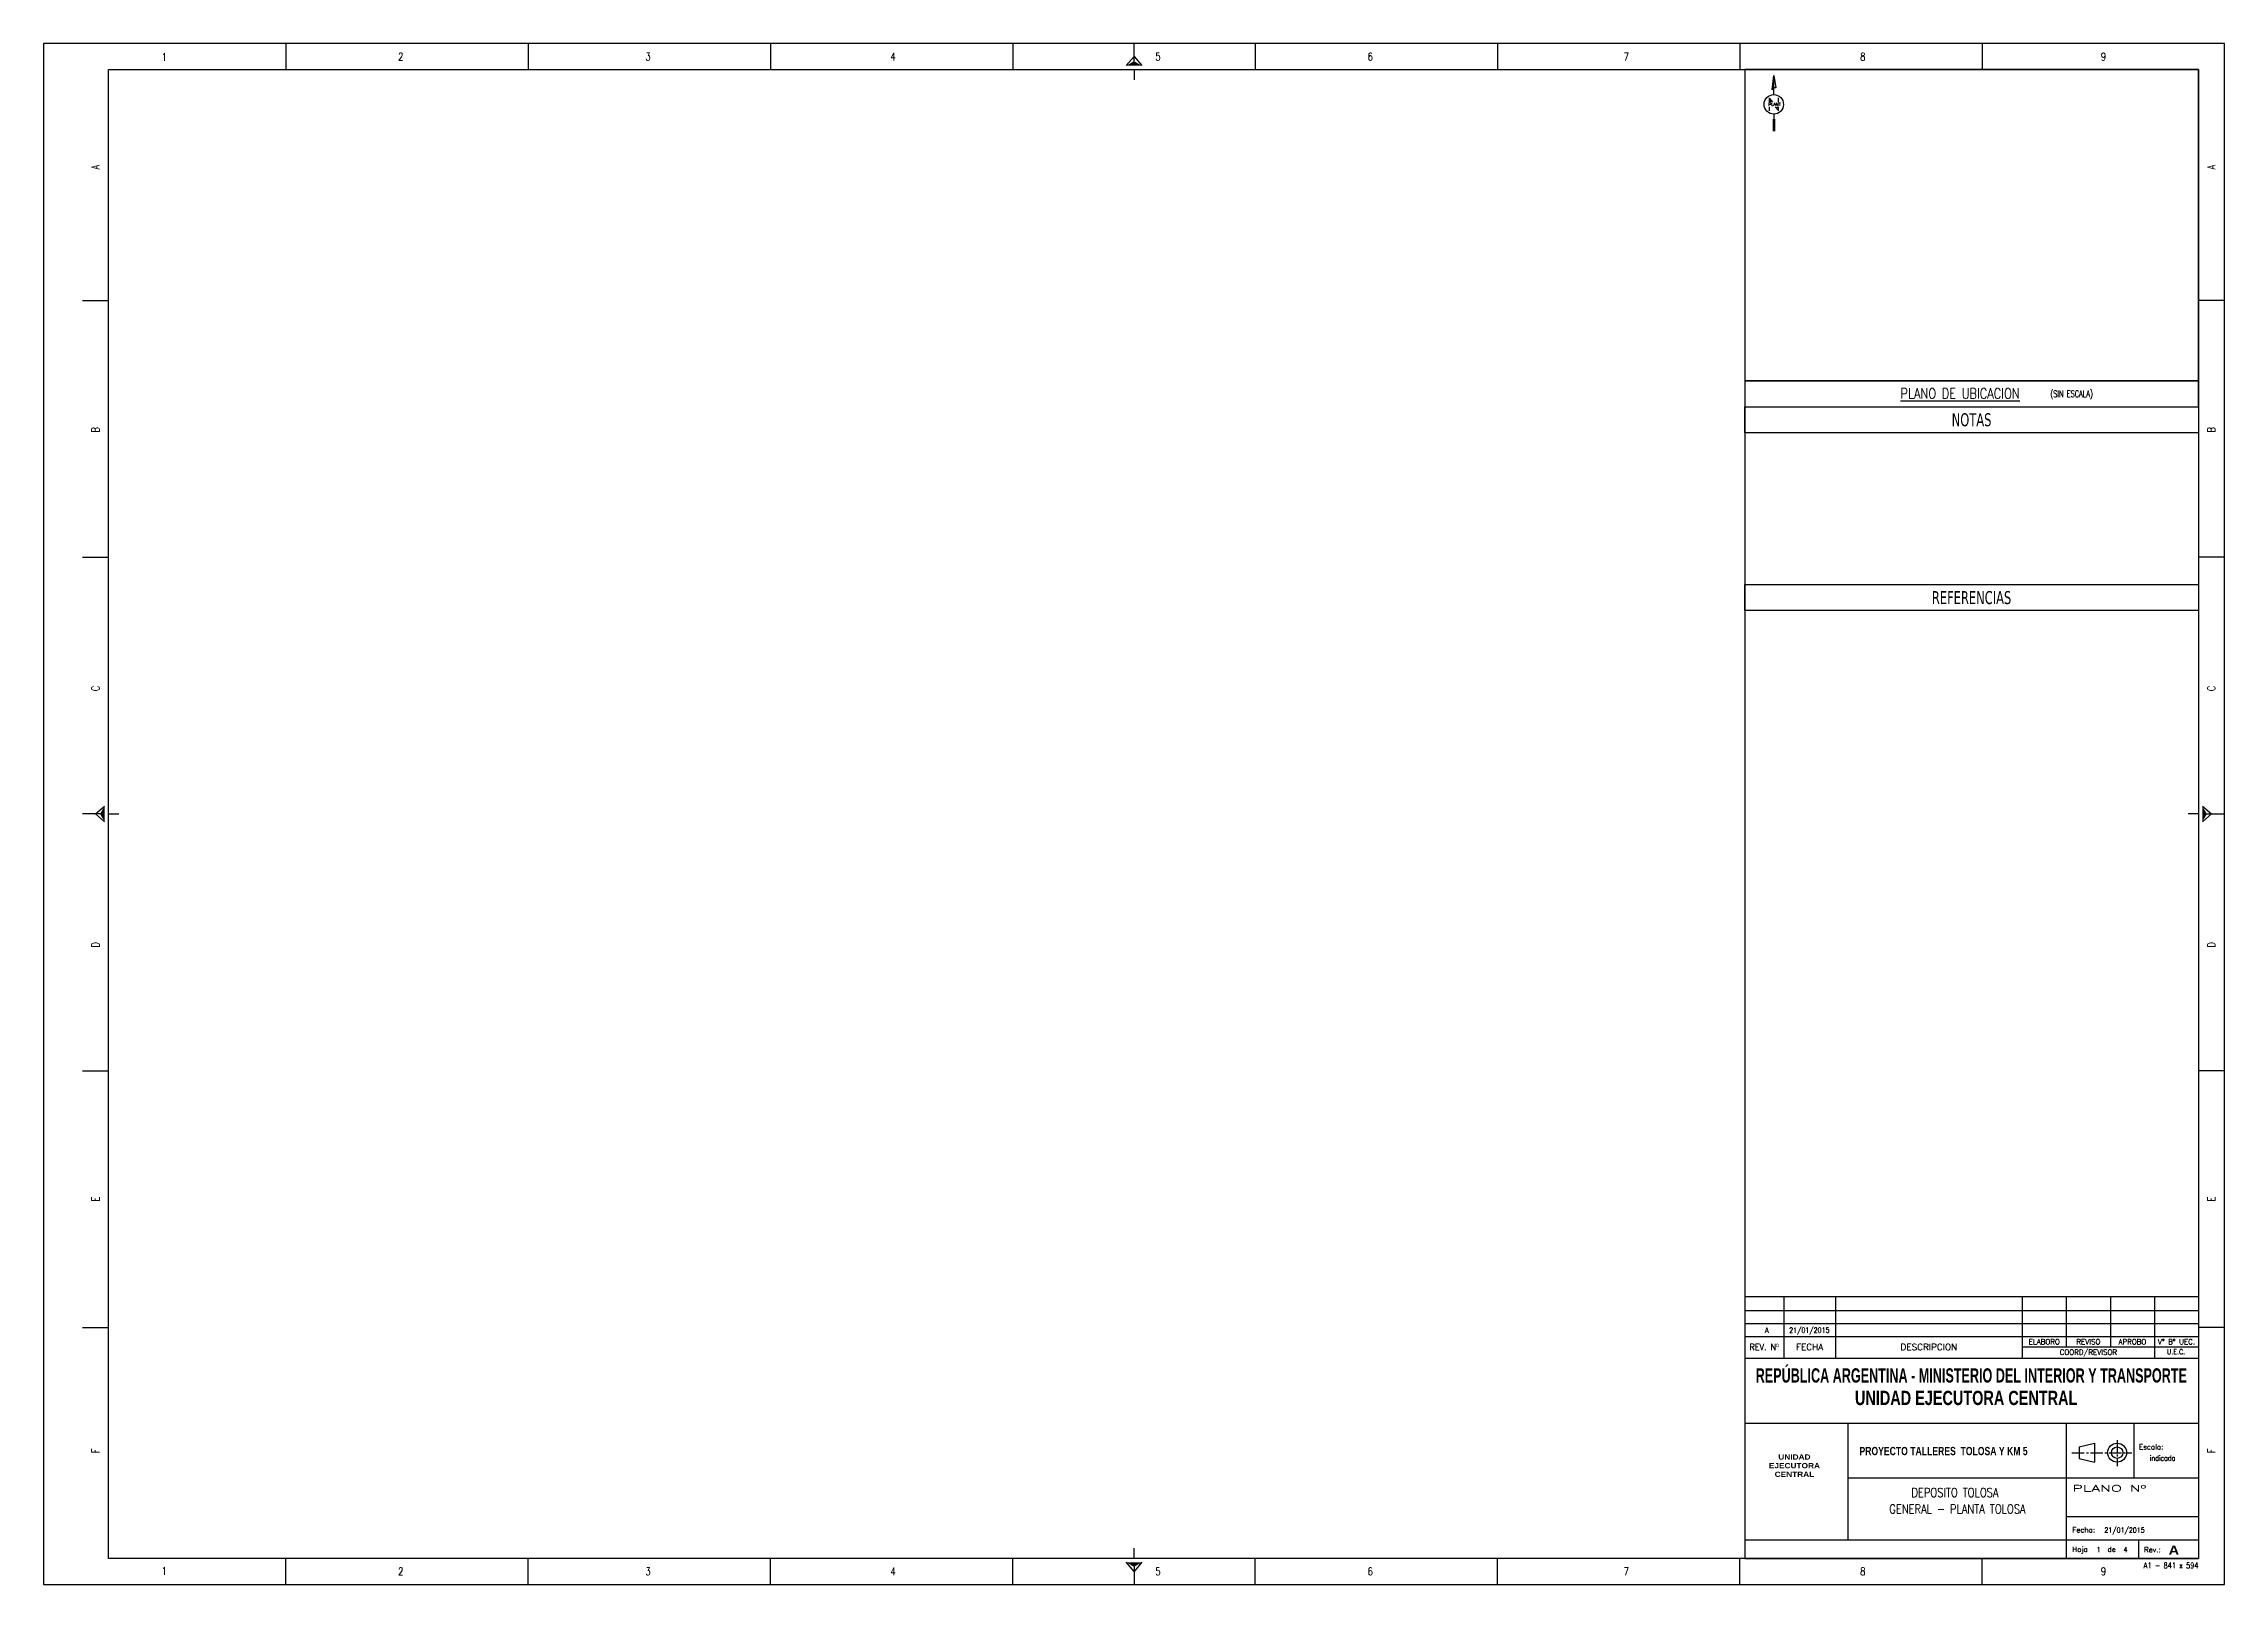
# Paper-space layout '1 de 1' of a CAD drawing. Header units: millimetres. Extents: x -194 to 647, y -200 to 394.
import ezdxf
from ezdxf.enums import TextEntityAlignment as Align

# ---------------------------------------------------------------- set-up
doc = ezdxf.new("R2010")
doc.units = ezdxf.units.MM
doc.linetypes.add('CENTER2', pattern=[28.575, 19.05, -3.175, 3.175, -3.175])
for name, color, linetype in [('0_FORMATO', 7, 'Continuous'), ('Cambios 1.8', 4, 'Continuous'), ('CI-Armaduras', 4, 'Continuous'), ('CI-Auxiliar1', 1, 'Continuous'), ('GE-Textos', 3, 'Continuous'), ('GE-Titulos', 4, 'Continuous'), ('ZZ-Rotulo', 8, 'Continuous'), ('ZZ-Rotulo-Borde Exterior', 1, 'Continuous'), ('ZZ-Rotulo-Borde-Interior', 8, 'Continuous'), ('ZZ-Rotulo-Textos', 7, 'Continuous')]:
    doc.layers.add(name, color=color, linetype=linetype)
doc.styles.add('_TCW_TXTSTY_15', font='SIMPLEX.SHX', dxfattribs={"width": 0.9})
doc.styles.add('BORDS', font='simplex_.ttf')
doc.styles.add('LOGO', font='')
doc.styles.add('MICROCADAM', font='SIMPLEX.SHX')
doc.styles.add('Romans', font='romans.shx', dxfattribs={"width": 0.8})
doc.styles.add('Romans PF', font='romans.shx', dxfattribs={"width": 0.8})
doc.styles.add('ROMANS.7', font='romans.shx', dxfattribs={"width": 0.7})
doc.styles.add('Standard PF', font='romans.shx')
doc.styles.add('Tahoma', font='tahoma.ttf', dxfattribs={"width": 0.75})
doc.styles.get('LOGO').set_extended_font_data('Arial Black')

# ---------------------------------------------------------------- blocks, each defined once
blk = doc.blocks.new('PL. LLAVE')
blk.add_lwpolyline([(482.98, -135.32), (657.98, -135.32), (657.98, -15.32), (482.98, -15.32)], close=True)
at = {"layer": '0_FORMATO', "color": 9}
blk.add_lwpolyline([(482.98, -145.32), (657.98, -145.32), (657.98, -135.32), (482.98, -135.32)], close=True, dxfattribs=at)
at = {"layer": 'CI-Auxiliar1'}
for p, q in [((493.6, -23.19), (494.21, -17.57)), ((494.21, -17.57), (494.98, -22.35)), ((494.21, -25), (494.21, -17.57)), ((492.53, -26.49), (492.25, -26.49)), ((492.25, -26.49), (492.42, -26.54)), ((492.25, -31.02), (492.42, -30.96)), ((492.25, -31.02), (492.7, -31.02)), ((492.42, -26.54), (492.42, -27.83)), ((492.42, -29.67), (492.42, -31.02)), ((492.53, -26.49), (493.76, -27.83)), ((492.53, -27.83), (492.53, -26.49)), ((492.53, -27.29), (493.03, -27.83)), ((492.53, -31.02), (492.53, -29.67)), ((492.7, -31.02), (492.53, -30.96)), ((494.21, -32.51), (494.21, -38.48)), ((494.69, -29.67), (495.92, -31.02)), ((495.42, -29.67), (495.92, -30.22)), ((495.75, -26.49), (495.92, -26.54)), ((496.21, -26.49), (495.75, -26.49)), ((495.92, -26.49), (495.92, -27.83)), ((495.92, -29.67), (495.92, -31.02)), ((495.92, -31.02), (496.21, -31.02)), ((496.21, -26.49), (496.03, -26.54)), ((496.03, -27.83), (496.03, -26.49)), ((496.03, -30.96), (496.03, -29.67)), ((496.21, -31.02), (496.03, -30.96)), ((493.93, -34.43), (493.93, -39.06)), ((494.5, -34.43), (494.5, -39.06))]:
    blk.add_line(p, q, dxfattribs=at)
blk.add_circle((494.21, -28.75), 3.75, dxfattribs=at)
blk.add_arc((494.75, -23.53), 1.21, 79.33845, 163.39061, dxfattribs=at)
at = {"layer": 'CI-Auxiliar1', "style": 'BORDS', "width": 0.892696}
blk.add_text('PLANT', height=1.148, rotation=360, dxfattribs=at).set_placement((492.15, -29.33), (496.91, -29.33), align=Align.FIT)
at = {"layer": 'GE-Textos', "style": 'ROMANS.7', "width": 0.7}
blk.add_text('(SIN ESCALA)', height=2.5, dxfattribs=at).set_placement((600.87, -140.32, 0), align=Align.MIDDLE_LEFT)
at = {"layer": 'GE-Titulos', "style": 'Romans', "width": 0.8}
blk.add_text('%%UPLANO DE UBICACION', height=4, dxfattribs=at).set_placement((566.06, -140.19, 0), align=Align.MIDDLE_CENTER)
blk = doc.blocks.new('*U49')
at = {"layer": 'ZZ-Rotulo-Borde Exterior'}
blk.add_lwpolyline([(10, -10), (10, 584), (-831, 584), (-831, -10)], close=True, dxfattribs=at)
for points in [[(-737.56, 584), (-737.56, 574)], [(-644.11, 584), (-644.11, 574)], [(-550.67, 584), (-550.67, 574)], [(-457.22, 584), (-457.22, 574)], [(-410.5, 577.25), (-410.5, 584)], [(-363.78, 584), (-363.78, 574)], [(-270.33, 584), (-270.33, 574)], [(-176.89, 584), (-176.89, 574)], [(-83.44, 584), (-83.44, 574)], [(-413.5, 575.5), (-410.5, 579), (-407.5, 575.5)], [(-410.5, 574), (-410.5, 570)], [(-816, 485), (-806, 485)], [(10, 485), (0, 485)], [(-816, 386), (-806, 386)], [(10, 386), (0, 386)], [(-809.25, 287), (-816, 287)], [(-807.5, 284), (-811, 287), (-807.5, 290)], [(-806, 287), (-802, 287)], [(0, 287), (-4, 287)], [(1.5, 290), (5, 287), (1.5, 284)], [(3.25, 287), (10, 287)], [(-816, 188), (-806, 188)], [(10, 188), (0, 188)], [(-816, 89), (-806, 89)], [(10, 89), (0, 89)], [(-410.5, 0), (-410.5, 4)], [(-737.56, -10), (-737.56, 0)], [(-644.11, -10), (-644.11, 0)], [(-550.67, -10), (-550.67, 0)], [(-457.22, -10), (-457.22, 0)], [(-407.5, -1.5), (-410.5, -5), (-413.5, -1.5)], [(-410.5, -3.25), (-410.5, -10)], [(-363.78, -10), (-363.78, 0)], [(-270.33, -10), (-270.33, 0)], [(-176.89, -10), (-176.89, 0)], [(-83.44, -10), (-83.44, 0)]]:
    blk.add_lwpolyline(points, dxfattribs=at)
for points in [[(-413.5, 575.5), (-410.5, 577.25), (-407.5, 575.5)], [(-807.5, 284), (-809.25, 287), (-807.5, 290)], [(1.5, 290), (3.25, 287), (1.5, 284)], [(-407.5, -1.5), (-410.5, -3.25), (-413.5, -1.5)]]:
    blk.add_solid(points, dxfattribs=at)
at = {"layer": 'ZZ-Rotulo-Borde-Interior'}
blk.add_lwpolyline([(0, 0), (-806, 0), (-806, 574), (0, 574)], close=True, dxfattribs=at)
blk.add_lwpolyline([(-175, 574), (-175, 0)], dxfattribs=at)
at = {"style": 'Romans PF', "width": 0.8, "flags": 2}
blk.add_attdef('FILENAME', (-827.01, -8.62), '', height=3, rotation=90, dxfattribs=at)
at = {"layer": 'ZZ-Rotulo-Textos', "style": 'Romans', "width": 0.8}
for s, p in [('1', (-784.45, 578.87)), ('2', (-693.29, 579)), ('3', (-597.91, 579)), ('4', (-503.38, 579)), ('5', (-401.25, 579)), ('6', (-319.38, 579)), ('7', (-220.62, 579)), ('8', (-129.46, 579)), ('9', (-36.62, 579)), ('1', (-784.45, -4.87)), ('2', (-693.29, -5)), ('3', (-597.91, -5)), ('4', (-503.38, -5)), ('5', (-401.25, -5)), ('6', (-319.38, -5)), ('7', (-220.62, -5)), ('8', (-129.46, -5)), ('9', (-36.62, -5))]:
    blk.add_text(s, height=3, dxfattribs=at).set_placement(p, align=Align.MIDDLE)
for s, p in [('A', (-811, 536.38)), ('A', (5, 536.38)), ('B', (-811, 435.07)), ('B', (5, 435.07)), ('C', (-811, 335.4)), ('C', (5, 335.4)), ('D', (-811, 236.54)), ('D', (5, 236.54)), ('E', (-811, 138.5)), ('E', (5, 138.5)), ('F', (-811, 41.46)), ('F', (5, 41.46))]:
    blk.add_text(s, height=3, rotation=90, dxfattribs=at).set_placement(p, align=Align.MIDDLE)
at = {"layer": 'ZZ-Rotulo-Textos', "style": 'Romans PF', "width": 0.8}
blk.add_text('A1 - 841 x 594', height=2.2, dxfattribs=at).set_placement((0, -2.7), align=Align.MIDDLE_RIGHT)
blk = doc.blocks.new('ANOTACIONES')
at = {"layer": 'ZZ-Rotulo-Borde-Interior'}
blk.add_lwpolyline([(-175, 287), (0, 287), (0, 277), (-175, 277)], close=True, dxfattribs=at)
at = {"layer": 'GE-Textos', "style": 'Romans PF', "width": 0.8}
blk.add_attdef('CONTENIDO', text='', height=3, dxfattribs=at).set_placement((-170, 269), align=Align.TOP_LEFT)
at = {"layer": 'ZZ-Rotulo-Textos', "style": 'Tahoma', "width": 0.75}
blk.add_attdef('ANOTACION', text='', height=5, dxfattribs=at).set_placement((-87.5, 282), align=Align.MIDDLE)
blk = doc.blocks.new('CARATULA')
at = {"layer": 'ZZ-Rotulo-Borde Exterior'}
for p, q in [((-159.96, 100.95), (-159.96, 77.52)), ((-139.96, 100.95), (-139.96, 77.52)), ((-67.96, 100.95), (-67.96, 77.04)), ((-50.96, 100.95), (-50.96, 81.52)), ((-33.96, 100.95), (-33.96, 81.52)), ((-16.96, 100.95), (-16.96, 77.04)), ((-174.96, 95.52), (0.04, 95.52)), ((-174.96, 90.52), (0.04, 90.52)), ((-67.96, 81.52), (-0.26, 81.52)), ((-24.89, 52), (-24.89, 31)), ((-45.96, 42.97), (-40.1, 44.43)), ((-45.96, 42.97), (-45.96, 38.58)), ((-40.1, 44.43), (-40.1, 37.11)), ((-45.96, 38.58), (-40.1, 37.11)), ((0.04, 16), (-50.83, 16)), ((-23.11, 7.1), (-23.11, 0))]:
    blk.add_line(p, q, dxfattribs=at)
at = {"layer": 'ZZ-Rotulo-Borde Exterior', "color": 3}
blk.add_line((-174.96, 85.52), (0.04, 85.52), dxfattribs=at)
at = {"layer": 'ZZ-Rotulo-Borde Exterior', "linetype": 'CENTER2', "ltscale": 0.25}
for p, q in [((-31.38, 45.59), (-31.38, 35.57)), ((-48.79, 40.77), (-25.68, 40.77))]:
    blk.add_line(p, q, dxfattribs=at)
at = {"layer": 'ZZ-Rotulo-Borde Exterior'}
for radius in [3.66, 2.2]:
    blk.add_circle((-31.38, 40.77, 14.67), radius, dxfattribs=at)
at = {"layer": 'ZZ-Rotulo-Borde-Interior'}
for p, q in [((-174.97, 100.95), (-174.96, 0)), ((-174.97, 100.95), (0, 100.95)), ((0, 100.95), (0, 0)), ((0.04, 77.04), (-174.96, 77.04)), ((0.04, 52), (-174.96, 52)), ((-135.04, 7.1), (-135.04, 52)), ((-50.83, 0), (-50.83, 52)), ((0.04, 31), (-135.04, 31)), ((0.04, 7.1), (-174.96, 7.1)), ((-174.96, 0), (0, 0))]:
    blk.add_line(p, q, dxfattribs=at)
at = {"layer": 'ZZ-Rotulo', "color": 0, "style": 'Standard PF', "width": 0.8}
for tag, p in [('REV3', (-166.46, 98.02)), ('REV2', (-166.46, 93.02)), ('FECHA3', (-150.06, 98.02)), ('FECHA2', (-150.06, 93.02)), ('ELABORO3', (-60.96, 98.02)), ('ELABORO2', (-60.96, 93.02)), ('REVISO3', (-41.85, 98.02)), ('REVISO2', (-41.85, 93.02)), ('APROBO3', (-25.29, 98.02)), ('APROBO2', (-25.29, 93.02)), ('REV1', (-166.46, 88.02)), ('FECHA1', (-150.06, 88.02)), ('ELABORO1', (-60.96, 88.02)), ('REVISO1', (-41.85, 88.02)), ('APROBO1', (-25.29, 88.02)), ('HOJA', (-38.49, 3.38)), ('CANT', (-28.1, 3.38))]:
    blk.add_attdef(tag, text='', height=2, dxfattribs=at).set_placement(p, align=Align.MIDDLE_CENTER)
for tag, p in [('DESCRIPCION3', (-135.26, 98.02)), ('DESCRIPCION2', (-135.26, 93.02)), ('DESCRIPCION1', (-135.26, 88.02))]:
    blk.add_attdef(tag, text='', height=2, dxfattribs=at).set_placement(p, align=Align.MIDDLE_LEFT)
at = {"layer": 'ZZ-Rotulo-Borde-Interior', "color": 4, "style": 'Standard PF', "width": 0.8}
for tag, p in [('TITULO_DEL_DOCUMENTO', (-92.94, 25.4)), ('TITULO_DEL_DOCUMENTO_(CONTINUACION)', (-92.94, 19.05)), ('PLANO_NUMERO', (-26.28, 20.31)), ('TITULO_DEL_DOCUMENTO_(CONTINUACION2)', (-92.94, 12.54))]:
    blk.add_attdef(tag, text='', height=3.5, dxfattribs=at).set_placement(p, align=Align.MIDDLE_CENTER)
for tag, p in [('FECHA', (-36.28, 10.94)), ('NOMBRE_ARCHIVO', (-172.79, 3.99))]:
    blk.add_attdef(tag, text='', height=2, dxfattribs=at).set_placement(p, align=Align.MIDDLE_LEFT)
at = {"layer": 'ZZ-Rotulo-Borde-Interior', "color": 4, "style": 'LOGO'}
blk.add_attdef('REVISION', text='', height=3.5, dxfattribs=at).set_placement((-9.49, 3.19), align=Align.MIDDLE_CENTER)
at = {"layer": 'ZZ-Rotulo-Textos', "style": 'MICROCADAM'}
for s, height, p in [('ELABORO', 2, (-59.46, 83.52)), ('REVISO', 2, (-42.46, 83.52)), ('APROBO', 2, (-25.46, 83.52)), ('V° B° UEC.', 2, (-8.46, 83.52)), ('FECHA', 2.5, (-149.96, 81.52)), ('DESCRIPCION', 2.5, (-103.96, 81.52)), ('COORD/REVISOR', 2, (-42.46, 79.52))]:
    blk.add_text(s, height=height, dxfattribs=at).set_placement(p, align=Align.MIDDLE_CENTER)
for s, height, width, p in [('REV. Nº', 2.5, 0.9, (-167.46, 81.52)), ('U.E.C.', 2, 0.8, (-8.64, 79.69))]:
    blk.add_text(s, height=height, dxfattribs=dict(at, width=width)).set_placement(p, align=Align.MIDDLE_CENTER)
at = {"layer": 'ZZ-Rotulo-Textos', "color": 4, "style": 'LOGO'}
for s, width, p, p2 in [('REPÚBLICA ARGENTINA - MINISTERIO DEL INTERIOR Y TRANSPORTE', 0.562197, (-170.75, 67.8), (-4.45, 67.8)), ('UNIDAD EJECUTORA CENTRAL', 0.650236, (-132.47, 59.13), (-46.71, 59.13))]:
    blk.add_text(s, height=5.5, dxfattribs=dict(at, width=width)).set_placement(p, p2, align=Align.FIT)
at = {"layer": 'ZZ-Rotulo-Textos', "color": 4, "style": 'LOGO', "width": 0.65}
blk.add_text('PROYECTO TALLERES  TOLOSA Y KM 5', height=3.2, dxfattribs=at).set_placement((-130.73, 39.8))
at = {"layer": 'ZZ-Rotulo-Textos', "linetype": 'Continuous', "style": 'MICROCADAM'}
blk.add_text('Escala:', height=2, dxfattribs=at).set_placement((-18.25, 43), align=Align.MIDDLE_CENTER)
at = {"layer": 'ZZ-Rotulo-Textos', "linetype": 'Continuous', "style": '_TCW_TXTSTY_15', "width": 1.590312}
blk.add_text('PLANO Nº', height=2.5, dxfattribs=at).set_placement((-48.59, 25.76), (-20.19, 25.76), align=Align.FIT)
at = {"layer": 'ZZ-Rotulo-Textos', "linetype": 'Continuous', "style": 'MICROCADAM'}
for s, p in [('Fecha:', (-48.6, 11)), ('Hoja', (-48.65, 3.51)), ('de', (-35.04, 3.51)), ('Rev.:', (-20.99, 3.38))]:
    blk.add_text(s, height=2, dxfattribs=at).set_placement(p, align=Align.MIDDLE_LEFT)
at = {"layer": 'ZZ-Rotulo-Textos', "color": 4, "insert": (-155.81, 35.75), "char_height": 2, "width": 23.45, "attachment_point": 5, "style": 'LOGO'}
blk.add_mtext('UNIDAD\\PEJECUTORA\\PCENTRAL', dxfattribs=at)
at = {"layer": 'ZZ-Rotulo-Textos', "style": 'Standard PF', "width": 0.8}
blk.add_attdef('ESCALA', text='', height=2, dxfattribs=at).set_placement((-13.84, 38.68), align=Align.MIDDLE_CENTER)

psp = doc.layouts.new('1 de 1')

# ---------------------------------------------------------------- block references
at = {"ltscale": 2}
ref = psp.add_blockref('CARATULA', (637.1, -190.4), dxfattribs=at)
ref.add_attrib('TITULO_DEL_DOCUMENTO', 'DEPOSITO TOLOSA ', dxfattribs={"layer": 'ZZ-Rotulo-Borde-Interior', "color": 4, "height": 3.5, "style": 'Standard PF', "width": 0.8}).set_placement((544.16, -165), align=Align.MIDDLE_CENTER)
ref.add_attrib('TITULO_DEL_DOCUMENTO_(CONTINUACION)', 'GENERAL - PLANTA TOLOSA', dxfattribs={"layer": 'ZZ-Rotulo-Borde-Interior', "color": 4, "height": 3.5, "style": 'Standard PF', "width": 0.8}).set_placement((544.16, -171.35), align=Align.MIDDLE_CENTER)
ref.add_attrib('REVISION', 'A', dxfattribs={"layer": 'ZZ-Rotulo-Borde-Interior', "color": 4, "height": 3.5, "style": 'LOGO'}).set_placement((627.61, -187.21), align=Align.MIDDLE_CENTER)
ref.add_attrib('HOJA', '1', dxfattribs={"layer": 'ZZ-Rotulo', "color": 0, "height": 2, "style": 'Standard PF', "width": 0.8}).set_placement((598.61, -187.03), align=Align.MIDDLE_CENTER)
ref.add_attrib('CANT', '4', dxfattribs={"layer": 'ZZ-Rotulo', "color": 0, "height": 2, "style": 'Standard PF', "width": 0.8}).set_placement((608.99, -187.03), align=Align.MIDDLE_CENTER)
ref.add_attrib('ESCALA', 'indicada', dxfattribs={"layer": 'ZZ-Rotulo-Textos', "height": 2, "style": 'Standard PF', "width": 0.8}).set_placement((623.26, -151.73), align=Align.MIDDLE_CENTER)
ref.add_attrib('REV1', 'A', dxfattribs={"layer": 'ZZ-Rotulo', "color": 0, "height": 2, "style": 'Standard PF', "width": 0.8}).set_placement((470.64, -102.39), align=Align.MIDDLE_CENTER)
ref.add_attrib('FECHA1', '21/01/2015', dxfattribs={"layer": 'ZZ-Rotulo', "color": 0, "height": 2, "style": 'Standard PF', "width": 0.8}).set_placement((487.04, -102.39), align=Align.MIDDLE_CENTER)
ref.add_attrib('FECHA', '21/01/2015', dxfattribs={"layer": 'ZZ-Rotulo-Borde-Interior', "color": 4, "height": 2, "style": 'Standard PF', "width": 0.8}).set_placement((600.82, -179.47), align=Align.MIDDLE_LEFT)
at = {"layer": 'CI-Armaduras'}
for name, p in [('*U49', (637.1, -190.4)), ('PL. LLAVE', (-20.88, 398.92))]:
    psp.add_blockref(name, p, dxfattribs=at)
for p, values in [((637.1, -33.4), {'ANOTACION': 'NOTAS'}), ((637.1, -101.97), {'ANOTACION': 'REFERENCIAS'})]:
    psp.add_blockref('ANOTACIONES', p, dxfattribs=at).add_auto_attribs(values)

# ---------------------------------------------------------------- viewports
at = {"layer": 'Cambios 1.8', "view_target_point": (6411340.266, 6137681.697)}
psp.add_viewport(center=(549.6, 323.6), size=(175, 120), view_center_point=(12048.487, 3354.637), view_height=900.02174, dxfattribs=at)

doc.saveas('drawing.dxf')
